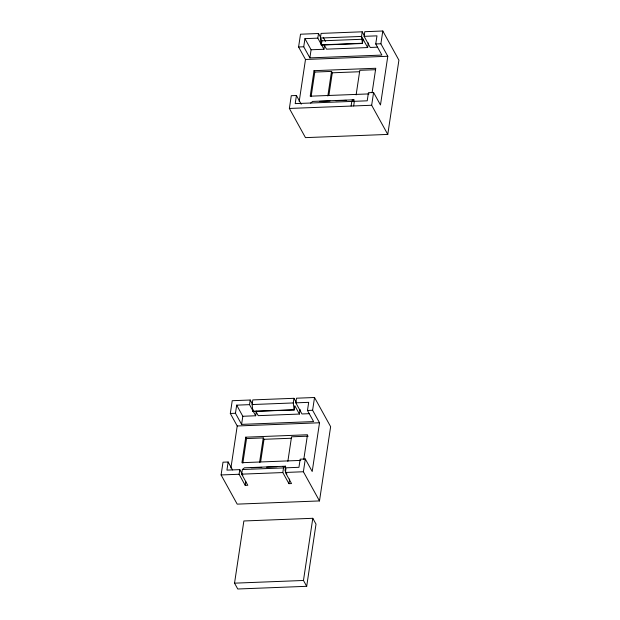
<?xml version="1.0" encoding="UTF-8"?>
<svg xmlns="http://www.w3.org/2000/svg" width="620" height="620" viewBox="0 0 620 620"><rect width="100%" height="100%" fill="white"/><g stroke="black" fill="none" stroke-linecap="round" stroke-linejoin="round"><path stroke-width="0.93" d="M309.31 413.672L301.963 413.959L295.833 402.845L296.523 398.203L314.526 397.505L330.631 426.676L319.494 500.929L237.197 504.137L221.092 474.959L223.006 462.195L228.152 462.001L232.531 469.937M230.911 468.015L237.22 425.979L230.315 413.47L232.229 400.714L250.232 400.009L252.859 404.775M228.152 462.001L226.928 470.123L239.793 469.619L242.854 475.176M295.833 402.845L308.69 402.341L307.474 410.463L313.604 421.577L241.591 424.382L235.46 413.269L236.677 405.147L249.535 404.651L255.672 415.764L242.815 416.268L236.677 405.147M241.591 424.382L242.815 416.268M377.588 47.166L370.241 47.453L364.103 36.34L364.8 31.705L382.803 31L398.908 60.171L387.771 134.424L305.474 137.632L289.37 108.454L291.284 95.697L296.422 95.496L301.243 104.23M299.189 101.509L305.49 59.473L298.592 46.973L300.506 34.209L318.51 33.503L320.695 37.479M286.889 474.029L285.045 470.689L285.556 466.201L244.412 467.805L242.366 469.518L241.668 474.161L247.799 485.274L245.226 485.375L239.095 474.261L239.793 469.619M249.535 404.651L250.232 400.009M296.422 95.496L295.205 103.617L367.218 100.812L368.435 92.69L373.581 92.489L380.478 104.989L387.795 56.265L380.889 43.764L382.803 31M364.103 36.34L376.968 35.844L375.743 43.966L381.881 55.079L309.868 57.885L303.73 46.771L304.955 38.649L317.812 38.145L323.95 49.259L311.085 49.763L304.955 38.649M303.8 459.35L307.489 434.767L245.76 437.178L241.932 462.698L300.77 460.404M242.846 463.14L246.528 438.565L245.76 437.178M255.944 411.494L258.246 415.664L299.39 414.059L294.795 405.72L294.151 409.983L252.875 411.362L252.108 404.55L252.805 399.908L293.958 398.304L296.143 402.271M253.006 411.587L253.254 409.882M245.226 485.375L245.784 481.663M255.672 415.764L256.37 411.122M309.868 57.885L311.085 49.763M234.538 583.164L243.869 520.978L312.798 518.297L316.014 524.132L306.691 586.311L237.762 589L234.538 583.164L303.467 580.475L306.691 586.311M317.812 38.145L318.51 33.503M372.078 92.845L375.767 68.27L314.038 70.672L310.209 96.193L369.04 93.907M311.116 96.642L314.805 72.059L314.038 70.672M363.064 39.223L362.429 43.485L321.276 45.082L321.92 40.827L320.385 38.045L321.083 33.403L362.227 31.798L364.421 35.774M259.563 462.489L263.252 437.914L246.528 438.565M260.609 461.993L264.012 439.301L263.252 437.914M323.95 49.259L324.5 45.547M327.833 95.992L331.522 71.409L314.805 72.059M328.887 95.488L332.289 72.803L331.522 71.409M314.526 397.505L312.612 410.262L319.517 422.77L312.209 471.495L305.303 458.994L300.165 459.188L298.941 467.31L286.084 467.813L285.386 472.456L291.524 483.569L288.951 483.67L282.813 472.556L283.51 467.914L285.556 466.201M294.151 409.983L293.26 402.946L293.958 398.304M287.851 461.389L291.54 436.813L308.256 436.162M288.951 483.67L289.649 479.028M299.39 414.059L300.088 409.417M362.227 31.798L361.53 36.441L362.429 43.485M353.702 101.742L353.834 99.812L312.681 101.417L310.635 103.122M289.37 108.454L353.671 105.966L354.353 101.401M356.128 94.883L359.817 70.308L375.604 69.696M319.494 500.929L303.389 471.75L305.303 458.994M324.214 44.997L326.515 49.158L367.668 47.554L368.365 42.92M387.771 134.424L371.667 105.253L373.581 92.489M303.467 580.475L312.798 518.297M351.098 106.059L351.788 101.525L353.834 99.812M353.671 105.966L371.667 105.253M321.92 40.827L362.111 39.261M367.668 47.554L361.53 36.441L320.385 38.045L321.152 44.857L362.305 43.253M298.592 46.973L303.73 46.771M375.743 43.966L380.889 43.764M305.49 59.473L387.795 56.265M332.289 72.803L359.639 71.734M319.509 101.385L330.034 100.975M335.776 100.75L346.301 100.339M352.044 100.115L353.958 100.037M252.108 404.55L293.26 402.946M252.875 411.362L294.027 409.758M230.315 413.47L235.46 413.269M307.474 410.463L312.612 410.262M237.22 425.979L319.517 422.77M264.012 439.301L291.361 438.239M251.232 467.775L261.764 467.364M266.546 467.178L277.07 466.767M282.813 466.542L285.688 466.434M242.366 469.518L283.51 467.914M221.092 474.959L239.095 474.261M241.668 474.161L282.813 472.556M285.386 472.456L303.389 471.75M323.268 37.378L325.461 41.346"/></g></svg>
